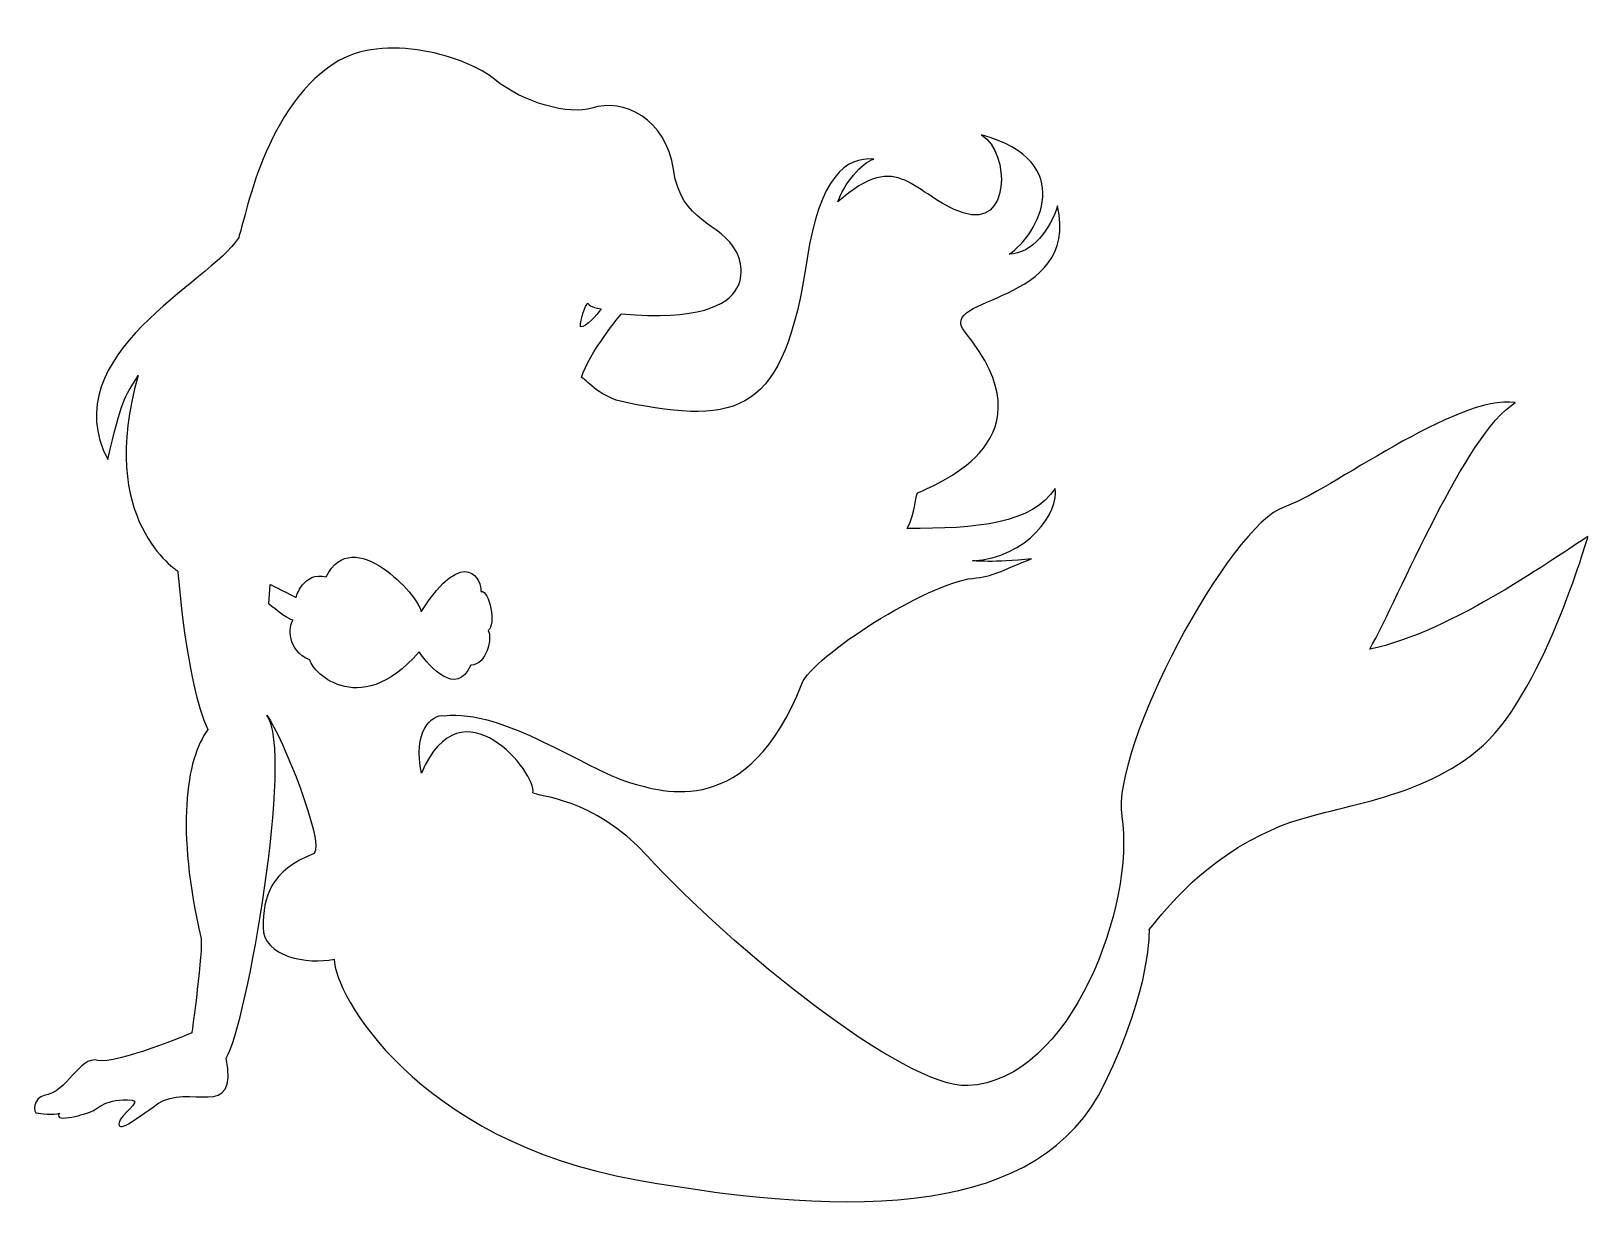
# Model space of a CAD drawing. Header units: centimetres. Extents: x -11.3 to 11.3, y -8.6 to 8.6.
import ezdxf

# ---------------------------------------------------------------- set-up
doc = ezdxf.new("R2010")
doc.units = ezdxf.units.CM
doc.header["$MEASUREMENT"] = 0
doc.layers.add('Camada 1', color=7, linetype='Continuous')

msp = doc.modelspace()

# ---------------------------------------------------------------- linework, layer by layer
at = {"layer": 'Camada 1'}
for points, knots in [([(-11.20037, -7.06964), (-11.30014, -7.08073), (-11.2476, -6.83276), (-11.11166, -6.81461), (-11.11166, -6.81461), (-10.77903, -6.77027), (-10.60162, -6.23806), (-10.33553, -6.3046), (-10.33553, -6.3046), (-10.06941, -6.37114), (-8.97174, -5.90545), (-8.97174, -5.90545), (-8.97174, -5.90545), (-8.97174, -5.90545), (-8.80542, -4.68577), (-8.83871, -4.54166), (-8.83871, -4.54166), (-9.20346, -2.96117), (-9.06046, -1.94713), (-8.73891, -1.51475), (-8.73891, -1.51475), (-9.05976, -0.83349), (-9.1744, 0.78073), (-9.1744, 0.78073), (-9.1744, 0.78073), (-9.1744, 0.78073), (-10.36518, 1.51283), (-9.74775, 3.61212), (-9.74775, 3.61212), (-9.95944, 3.27695), (-9.98921, 3.25969), (-10.18878, 2.39485), (-10.18878, 2.39485), (-10.98266, 3.91202), (-8.69809, 4.97052), (-8.30116, 5.59678), (-8.30116, 5.59678), (-8.22562, 5.71597), (-7.97482, 7.44029), (-6.90945, 8.13154), (-6.90945, 8.13154), (-6.18933, 8.59877), (-4.98019, 8.23131), (-4.58104, 7.89871), (-4.58104, 7.89871), (-4.18189, 7.56608), (-3.49834, 7.37759), (-3.17637, 7.4844), (-3.17637, 7.4844), (-2.72298, 7.63484), (-2.0978, 7.33007), (-1.99442, 6.59352), (-1.99442, 6.59352), (-1.88565, 5.81818), (-1.31523, 5.84377), (-1.07706, 5.39393), (-1.07706, 5.39393), (-1.07706, 5.39393), (-0.51254, 4.30898), (-2.75301, 4.50302), (-2.75301, 4.50302), (-2.75301, 4.50302), (-3.2205, 3.9385), (-3.32634, 3.58566), (-3.32634, 3.58566), (-3.22657, 3.51914), (-3.05329, 3.29552), (-2.7001, 3.22403), (-2.7001, 3.22403), (-1.0432, 2.88859), (-0.3891, 3.05644), (-0.05728, 5.30421), (-0.05728, 5.30421), (0.1161, 6.47875), (0.5106, 6.78757), (0.90752, 6.74349), (0.90752, 6.74349), (0.74123, 6.71023), (0.46646, 6.37302), (0.38708, 6.12606), (0.38708, 6.12606), (1.28516, 6.92436), (1.47206, 6.21425), (2.20416, 5.96728), (2.20416, 5.96728), (2.88234, 5.73852), (2.89218, 6.82289), (2.4688, 7.09634), (2.4688, 7.09634), (3.88014, 6.70822), (3.28911, 5.64973), (2.86986, 5.37075), (2.86986, 5.37075), (3.20249, 5.37075), (3.46859, 5.73664), (3.56836, 6.06928), (3.56836, 6.06928), (3.89774, 4.60891), (1.78076, 4.78531), (2.23063, 4.23844), (2.23063, 4.23844), (3.49492, 2.70158), (1.90522, 2.07769), (1.53933, 1.91138), (1.53933, 1.91138), (1.49853, 1.80393), (1.52017, 1.65939), (1.39264, 1.39819), (1.39264, 1.39819), (2.39824, 1.38938), (3.20975, 1.46875), (3.5351, 1.97792), (3.5351, 1.97792), (3.60164, 1.64529), (3.13481, 0.96398), (2.33648, 0.9307), (2.33648, 0.9307), (2.33648, 0.9307), (2.65403, 0.89543), (3.19209, 0.95716), (3.19209, 0.95716), (2.71579, 0.77193), (2.6584, 0.70909), (2.33648, 0.67493), (2.33648, 0.67493), (1.6909, 0.60635), (0.02545, -0.44529), (-0.13333, -0.85103), (-0.13333, -0.85103), (-0.90425, -2.82112), (-2.14448, -2.4262), (-2.62957, -2.27999), (-2.62957, -2.27999), (-3.27349, -2.08594), (-4.46424, -1.21269), (-5.31287, -1.31511), (-5.31287, -1.31511), (-5.50512, -1.28323), (-5.76973, -1.54789), (-5.6455, -2.14667), (-5.6455, -2.14667), (-5.06405, -0.77166), (-3.96553, -2.16382), (-4.03204, -2.42993), (-4.03204, -2.42993), (-3.9701, -2.4919), (-3.16349, -2.48221), (-2.37461, -3.34414), (-2.37461, -3.34414), (-1.17713, -4.6525), (1.34763, -6.71149), (2.2711, -6.67046), (2.2711, -6.67046), (3.76795, -6.60392), (4.70135, -4.035), (4.49974, -2.76762), (4.49974, -2.76762), (4.34454, -1.79192), (6.052, 1.44571), (6.86138, 1.71183), (6.86138, 1.71183), (7.46921, 1.91167), (9.36722, 3.3528), (10.19878, 3.21974), (10.19878, 3.21974), (9.46702, 2.75405), (8.52455, 0.41457), (8.09211, -0.35049), (8.09211, -0.35049), (9.28961, -0.10657), (10.81967, 1.01328), (11.25211, 1.2794), (11.25211, 1.2794), (11.25211, 1.2794), (10.58684, -1.06013), (9.65548, -1.81406), (9.65548, -1.81406), (8.69345, -2.59283), (7.48457, -2.60604), (6.71726, -2.945), (6.71726, -2.945), (5.66567, -3.40956), (5.18093, -4.07527), (4.89886, -4.40857), (4.89886, -4.40857), (4.89886, -4.40857), (4.94323, -5.21796), (4.25576, -6.63718), (4.25576, -6.63718), (3.32048, -8.568), (0.66338, -8.5997), (-2.52988, -8.03423), (-2.52988, -8.03423), (-5.72314, -7.46876), (-6.90953, -5.33993), (-6.90953, -4.84097), (-6.90953, -4.84097), (-7.29759, -4.9186), (-7.94069, -4.80771), (-7.94069, -4.37528), (-7.94069, -4.37528), (-7.94069, -3.94287), (-7.82983, -3.54372), (-7.19782, -3.31089), (-7.19782, -3.31089), (-7.05367, -3.13349), (-7.6524, -1.63666), (-7.88523, -1.30403), (-7.88523, -1.30403), (-7.48608, -1.85839), (-8.17352, -5.77234), (-8.4729, -6.27129), (-8.4729, -6.27129), (-8.2955, -7.20265), (-9.02342, -6.61906), (-9.47078, -6.93656), (-9.47078, -6.93656), (-9.8145, -7.18048), (-10.05778, -7.36577), (-10.02516, -7.20268), (-10.02516, -7.20268), (-10.00299, -7.09182), (-9.69136, -6.89354), (-9.83667, -6.88113), (-9.83667, -6.88113), (-10.22473, -6.84787), (-10.31342, -7.0031), (-10.45757, -7.05856), (-10.45757, -7.05856), (-10.45757, -7.05856), (-10.98978, -7.23594), (-10.88998, -7.06962), (-10.88998, -7.06962), (-10.95645, -7.10292), (-11.20037, -7.06964), (-11.20037, -7.06964)], [0, 0, 0, 0, 0.01666667, 0.01666667, 0.01666667, 0.01666667, 0.03333333, 0.03333333, 0.03333333, 0.03333333, 0.05, 0.05, 0.05, 0.05, 0.06666667, 0.06666667, 0.06666667, 0.06666667, 0.08333333, 0.08333333, 0.08333333, 0.08333333, 0.1, 0.1, 0.1, 0.1, 0.11666667, 0.11666667, 0.11666667, 0.11666667, 0.13333333, 0.13333333, 0.13333333, 0.13333333, 0.15, 0.15, 0.15, 0.15, 0.16666667, 0.16666667, 0.16666667, 0.16666667, 0.18333333, 0.18333333, 0.18333333, 0.18333333, 0.2, 0.2, 0.2, 0.2, 0.21666667, 0.21666667, 0.21666667, 0.21666667, 0.23333333, 0.23333333, 0.23333333, 0.23333333, 0.25, 0.25, 0.25, 0.25, 0.26666667, 0.26666667, 0.26666667, 0.26666667, 0.28333333, 0.28333333, 0.28333333, 0.28333333, 0.3, 0.3, 0.3, 0.3, 0.31666667, 0.31666667, 0.31666667, 0.31666667, 0.33333333, 0.33333333, 0.33333333, 0.33333333, 0.35, 0.35, 0.35, 0.35, 0.36666667, 0.36666667, 0.36666667, 0.36666667, 0.38333333, 0.38333333, 0.38333333, 0.38333333, 0.4, 0.4, 0.4, 0.4, 0.41666667, 0.41666667, 0.41666667, 0.41666667, 0.43333333, 0.43333333, 0.43333333, 0.43333333, 0.45, 0.45, 0.45, 0.45, 0.46666667, 0.46666667, 0.46666667, 0.46666667, 0.48333333, 0.48333333, 0.48333333, 0.48333333, 0.5, 0.5, 0.5, 0.5, 0.51666667, 0.51666667, 0.51666667, 0.51666667, 0.53333333, 0.53333333, 0.53333333, 0.53333333, 0.55, 0.55, 0.55, 0.55, 0.56666667, 0.56666667, 0.56666667, 0.56666667, 0.58333333, 0.58333333, 0.58333333, 0.58333333, 0.6, 0.6, 0.6, 0.6, 0.61666667, 0.61666667, 0.61666667, 0.61666667, 0.63333333, 0.63333333, 0.63333333, 0.63333333, 0.65, 0.65, 0.65, 0.65, 0.66666667, 0.66666667, 0.66666667, 0.66666667, 0.68333333, 0.68333333, 0.68333333, 0.68333333, 0.7, 0.7, 0.7, 0.7, 0.71666667, 0.71666667, 0.71666667, 0.71666667, 0.73333333, 0.73333333, 0.73333333, 0.73333333, 0.75, 0.75, 0.75, 0.75, 0.76666667, 0.76666667, 0.76666667, 0.76666667, 0.78333333, 0.78333333, 0.78333333, 0.78333333, 0.8, 0.8, 0.8, 0.8, 0.81666667, 0.81666667, 0.81666667, 0.81666667, 0.83333333, 0.83333333, 0.83333333, 0.83333333, 0.85, 0.85, 0.85, 0.85, 0.86666667, 0.86666667, 0.86666667, 0.86666667, 0.88333333, 0.88333333, 0.88333333, 0.88333333, 0.9, 0.9, 0.9, 0.9, 0.91666667, 0.91666667, 0.91666667, 0.91666667, 0.93333333, 0.93333333, 0.93333333, 0.93333333, 0.95, 0.95, 0.95, 0.95, 0.96666667, 0.96666667, 0.96666667, 0.96666667, 1, 1, 1, 1]), ([(-3.23464, 4.6578), (-3.27062, 4.63978), (-3.34264, 4.42983), (-3.34264, 4.31585), (-3.34264, 4.31585), (-3.25869, 4.31585), (-3.10264, 4.48383), (-3.04266, 4.57982), (-3.04266, 4.57982), (-3.19865, 4.59182), (-3.23464, 4.6578), (-3.23464, 4.6578)], [0, 0, 0, 0, 0.25, 0.25, 0.25, 0.25, 0.5, 0.5, 0.5, 0.5, 1, 1, 1, 1]), ([(-7.8368, 0.58698), (-7.8368, 0.58698), (-7.85839, 0.30639), (-7.85839, 0.30639), (-7.85839, 0.30639), (-7.85839, 0.30639), (-7.57243, 0.06901), (-7.50589, 0.06901), (-7.50589, 0.06901), (-7.57243, -0.01415), (-7.59942, -0.3698), (-7.26128, -0.50649), (-7.26128, -0.50649), (-7.26128, -0.62291), (-6.58506, -1.42012), (-5.67862, -0.39137), (-5.67862, -0.39137), (-5.52895, -0.60759), (-5.13908, -1.04603), (-4.9303, -0.58335), (-4.9303, -0.58335), (-4.70027, -0.5784), (-4.61216, -0.18184), (-4.67868, -0.08207), (-4.67868, -0.08207), (-4.56226, 0.00112), (-4.65354, 0.5029), (-4.7866, 0.48626), (-4.7866, 0.48626), (-4.75334, 0.61932), (-5.00959, 1.19844), (-5.64986, 0.1913), (-5.64986, 0.1913), (-5.68312, 0.42413), (-6.64334, 1.47895), (-7.02588, 0.69726), (-7.02588, 0.69726), (-7.35481, 0.78119), (-7.46271, 0.39992), (-7.46271, 0.39992), (-7.46271, 0.39992), (-7.52925, 0.43318), (-7.8368, 0.58698), (-7.8368, 0.58698)], [0, 0, 0, 0, 0.08333333, 0.08333333, 0.08333333, 0.08333333, 0.16666667, 0.16666667, 0.16666667, 0.16666667, 0.25, 0.25, 0.25, 0.25, 0.33333333, 0.33333333, 0.33333333, 0.33333333, 0.41666667, 0.41666667, 0.41666667, 0.41666667, 0.5, 0.5, 0.5, 0.5, 0.58333333, 0.58333333, 0.58333333, 0.58333333, 0.66666667, 0.66666667, 0.66666667, 0.66666667, 0.75, 0.75, 0.75, 0.75, 0.83333333, 0.83333333, 0.83333333, 0.83333333, 1, 1, 1, 1])]:
    msp.add_open_spline(points, degree=3, knots=knots, dxfattribs=at)

doc.saveas('drawing.dxf')
